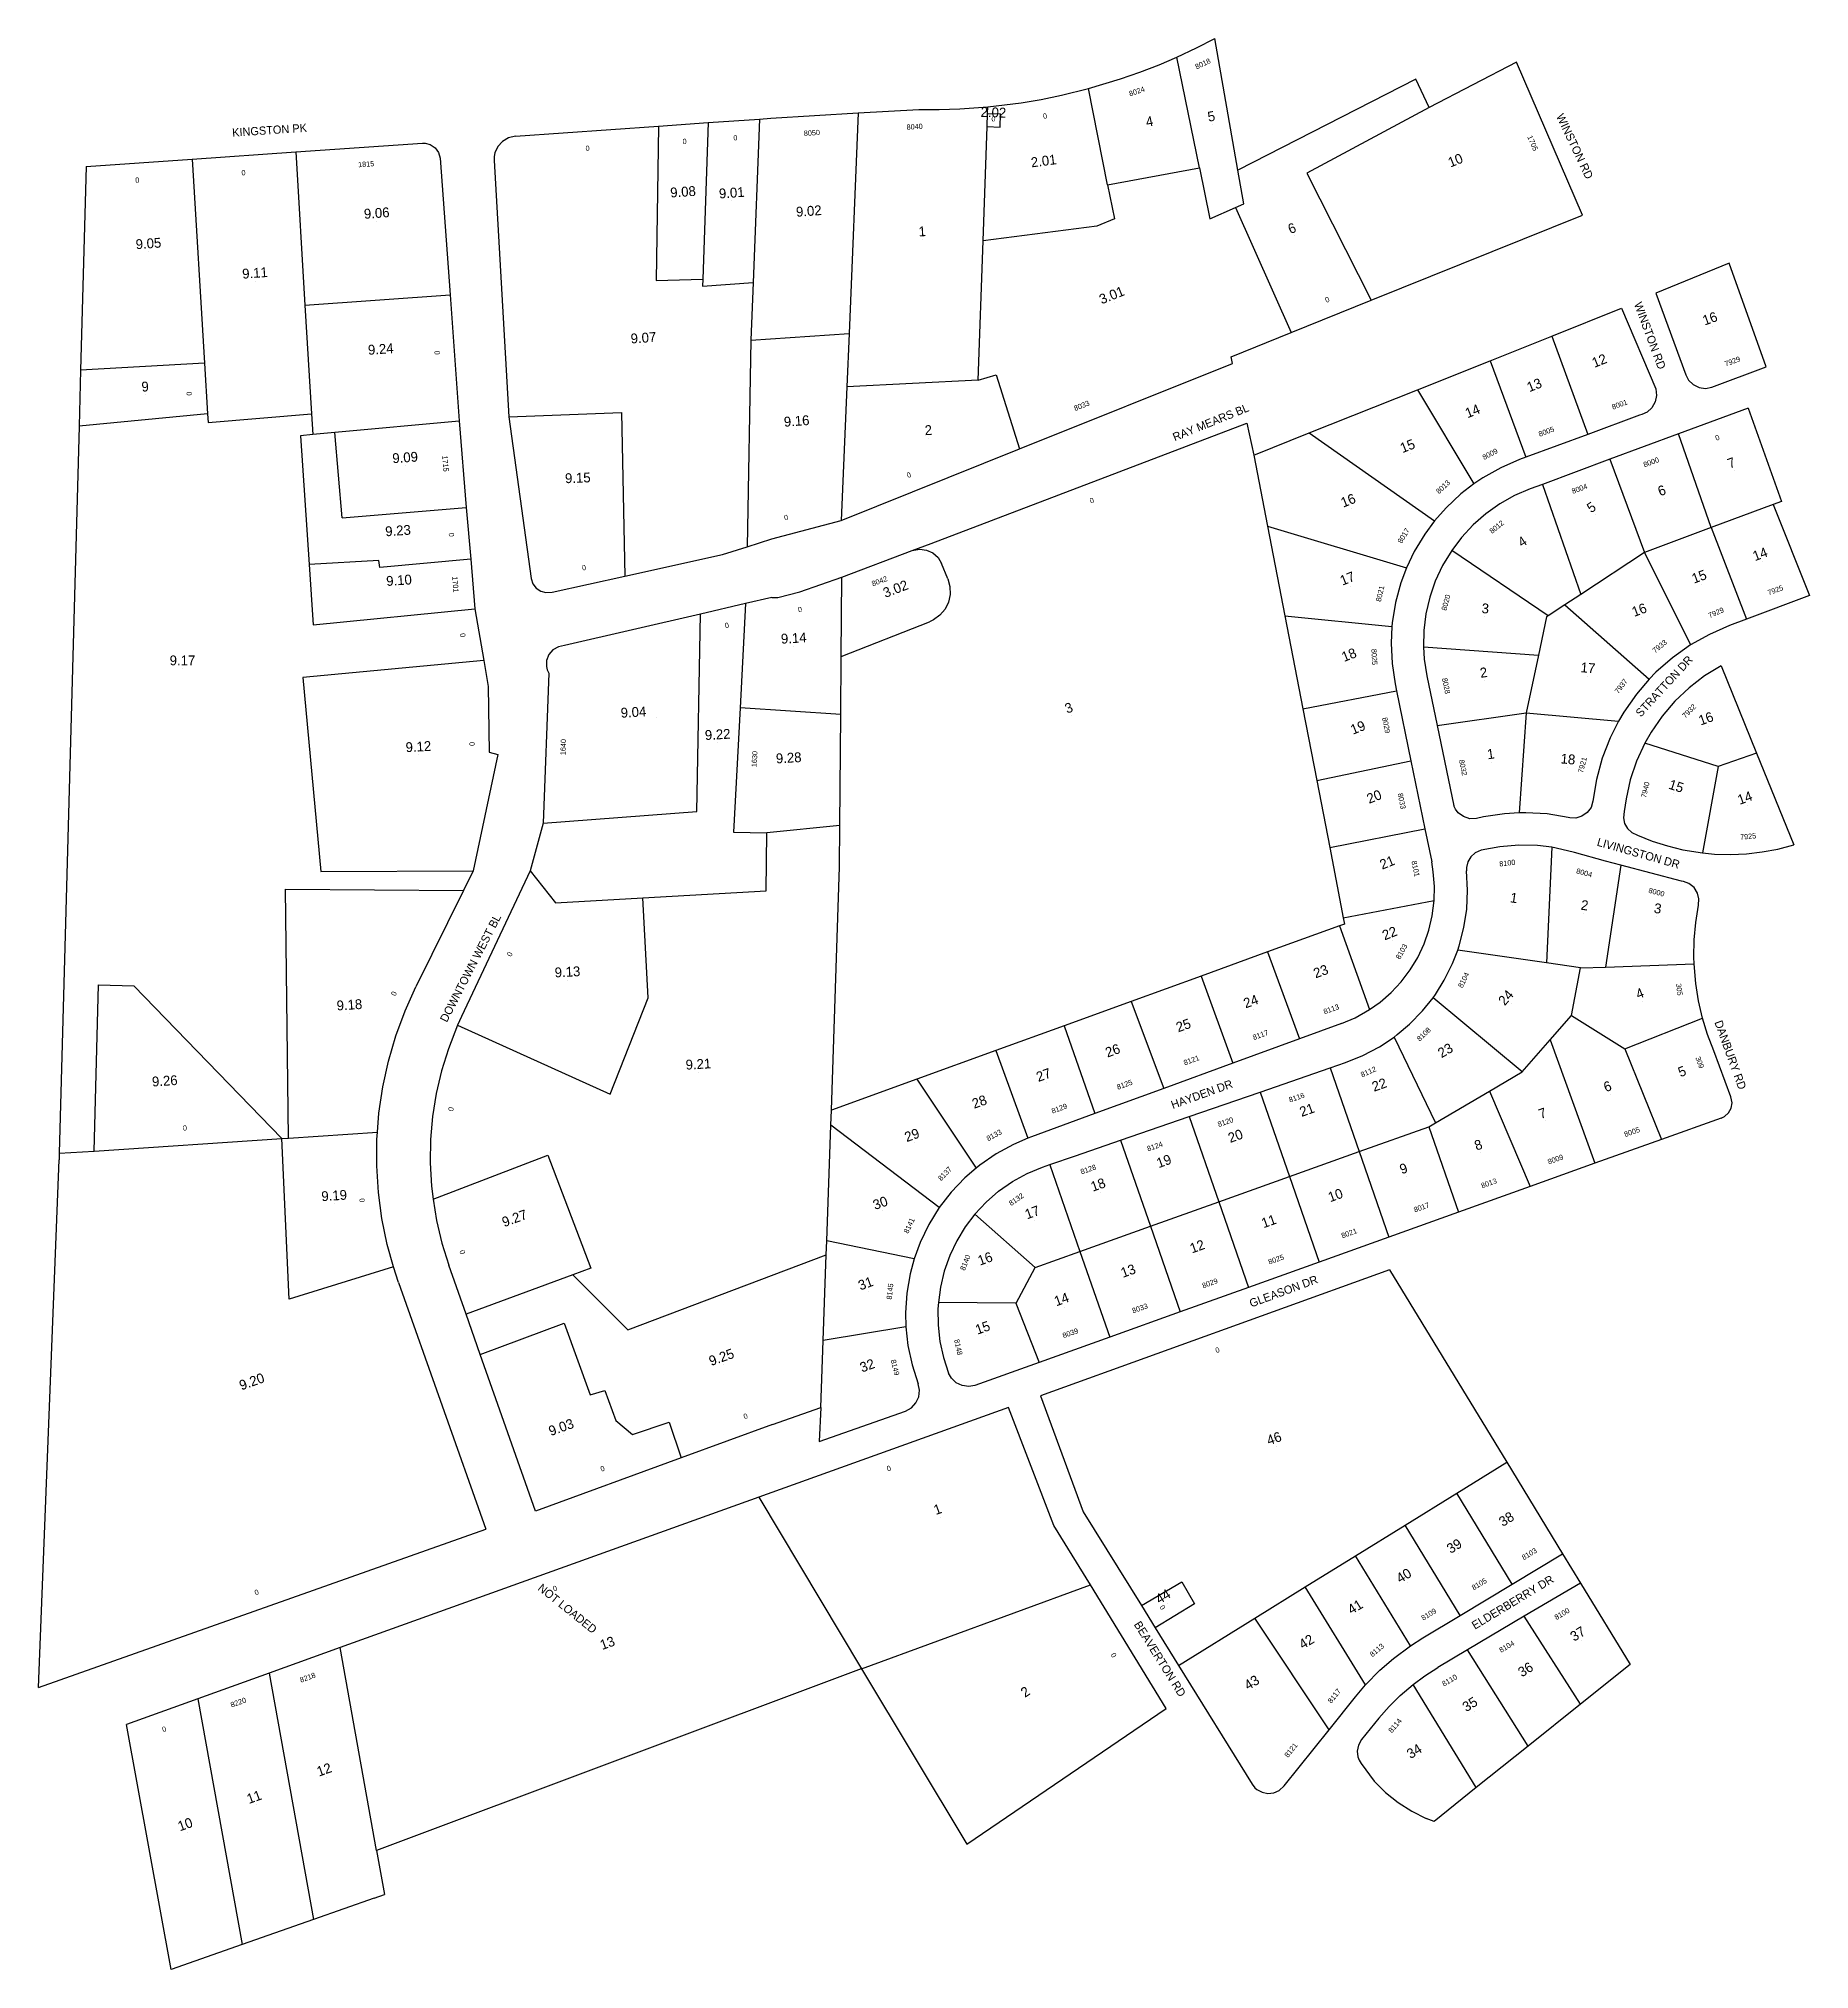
# Model space of a CAD drawing. Extents: x 8607 to 9493, y 1968 to 2934.
import ezdxf

# ---------------------------------------------------------------- set-up
doc = ezdxf.new("R2010")
doc.units = 0
for name, color, linetype in [('Addresses', 7, 'Continuous'), ('Lot Lines', 7, 'Continuous'), ('Markers', 7, 'Continuous'), ('Plot Numbers', 7, 'Continuous'), ('Street Names', 7, 'Continuous')]:
    doc.layers.add(name, color=color, linetype=linetype)

msp = doc.modelspace()

# ---------------------------------------------------------------- linework, layer by layer
at = {"layer": 'Lot Lines'}
for p, q in [((9206.93, 2867.81), (9195.3, 2933.55)), ((9187.73, 2868.97), (9176.41, 2924.31)), ((9346.23, 2921.78), (9302.56, 2899.12)), ((9379.21, 2845.21), (9346.23, 2921.78)), ((9141.71, 2860.35), (9132.13, 2908.58)), ((9295.9, 2913.27), (9206.93, 2867.81)), ((9302.56, 2899.12), (9295.9, 2913.27)), ((9016.89, 2896.34), (9047.29, 2898.15)), ((9081.66, 2896.15), (9081.78, 2899.46)), ((9302.56, 2899.12), (9241.37, 2866.25)), ((8845.49, 2884.68), (8917.03, 2889.75)), ((8917.03, 2889.75), (8915.89, 2812.6)), ((8917.03, 2889.75), (8941.87, 2891.51)), ((8941.87, 2891.51), (8939.22, 2813.26)), ((8941.87, 2891.51), (8967.58, 2893.33)), ((8967.58, 2893.33), (8964.42, 2811.58)), ((8967.58, 2893.33), (8973.28, 2893.74)), ((8973.28, 2893.74), (9016.89, 2896.34)), ((9016.89, 2896.34), (9012.36, 2786.11)), ((9079.42, 2832.39), (9081.43, 2889.54)), ((9081.43, 2889.54), (9081.66, 2896.15)), ((9081.43, 2889.54), (9087.99, 2889.31)), ((9081.66, 2896.15), (9088.22, 2895.92)), ((9087.99, 2889.31), (9088.22, 2895.92)), ((8735.61, 2876.84), (8799.04, 2881.27)), ((8630.78, 2869.53), (8628, 2767.74)), ((8630.78, 2869.53), (8683.8, 2873.23)), ((8683.8, 2873.23), (8735.61, 2876.84)), ((8683.8, 2873.23), (8689.92, 2771.27)), ((8735.61, 2876.84), (8740.21, 2800.21)), ((8807.79, 2873.68), (8812.77, 2805.31)), ((8834.84, 2872.57), (8842.23, 2744.35)), ((9141.71, 2860.35), (9187.73, 2868.97)), ((9187.73, 2868.97), (9192.93, 2843.42)), ((9141.71, 2860.35), (9145.19, 2843.34)), ((9209.93, 2850.89), (9206.93, 2867.81)), ((9241.37, 2866.25), (9273.6, 2802.63)), ((9205.62, 2849), (9209.93, 2850.89)), ((9136.33, 2839.76), (9079.42, 2832.39)), ((9145.19, 2843.34), (9136.33, 2839.76)), ((9192.93, 2843.42), (9205.62, 2849)), ((9205.62, 2849), (9233.54, 2786.49)), ((9273.6, 2802.63), (9379.21, 2845.21)), ((9076.97, 2762.71), (9079.42, 2832.39)), ((9452.71, 2821.29), (9415.89, 2806.28)), ((9471.19, 2769.34), (9452.71, 2821.29)), ((8915.89, 2812.6), (8939.22, 2813.26)), ((8939.22, 2813.26), (8939.1, 2809.63)), ((8939.1, 2809.63), (8964.42, 2811.58)), ((8964.42, 2811.58), (8963.31, 2782.73)), ((8740.21, 2800.21), (8812.77, 2805.31)), ((8812.77, 2805.31), (8817.37, 2742.32)), ((9233.54, 2786.49), (9273.6, 2802.63)), ((9415.89, 2806.28), (9431.02, 2765.31)), ((8740.21, 2800.21), (8743.47, 2745.86)), ((9363.97, 2784.76), (9398.76, 2798.65)), ((9398.76, 2798.65), (9415.96, 2758.36)), ((8963.31, 2782.73), (8961.41, 2679.34)), ((8963.31, 2782.73), (9012.36, 2786.11)), ((9012.36, 2786.11), (9011.26, 2759.3)), ((9203.48, 2774.37), (9233.54, 2786.49)), ((9333.06, 2772.41), (9363.97, 2784.76)), ((9363.97, 2784.76), (9381.96, 2735.58)), ((9204.27, 2771.05), (9203.48, 2774.37)), ((9296.73, 2757.9), (9333.06, 2772.41)), ((9333.06, 2772.41), (9350.89, 2724.09)), ((8628, 2767.74), (8627.23, 2739.76)), ((8689.92, 2771.27), (8628, 2767.74)), ((8689.92, 2771.27), (8691.44, 2745.93)), ((9076.97, 2762.71), (9011.26, 2759.3)), ((9076.97, 2762.71), (9085.92, 2765.43)), ((9085.92, 2765.43), (9097.7, 2728.32)), ((9097.7, 2728.32), (9204.27, 2771.05)), ((9443.96, 2759.17), (9471.19, 2769.34)), ((9011.26, 2759.3), (9008.51, 2692.55)), ((9242.62, 2736.29), (9296.73, 2757.9)), ((9296.73, 2757.9), (9324.96, 2710.87)), ((8691.44, 2745.93), (8627.23, 2739.76)), ((8691.44, 2745.93), (8691.71, 2741.43)), ((8691.71, 2741.43), (8743.47, 2745.86)), ((8743.47, 2745.86), (8744.1, 2735.43)), ((8842.23, 2744.35), (8898.57, 2746.45)), ((8842.23, 2744.35), (8853.3, 2663.43)), ((8898.57, 2746.45), (8900.23, 2664.71)), ((9407.78, 2745.14), (9381.96, 2735.58)), ((9462.13, 2748.75), (9427.34, 2735.85)), ((9462.13, 2748.75), (9478.79, 2702.04)), ((8627.23, 2739.76), (8617.3, 2375.93)), ((8744.1, 2735.43), (8738.02, 2734.88)), ((8738.02, 2734.88), (8742.35, 2670.5)), ((8755.12, 2736.43), (8744.1, 2735.43)), ((8817.37, 2742.23), (8755.12, 2736.43)), ((8758.76, 2693.83), (8755.12, 2736.43)), ((8817.37, 2742.32), (8817.37, 2742.23)), ((8817.37, 2742.32), (8820.83, 2698.98)), ((9053.5, 2680.97), (9211.36, 2741.2)), ((9211.36, 2741.2), (9214.92, 2725.22)), ((9214.92, 2725.22), (9242.62, 2736.29)), ((9242.62, 2736.29), (9305.21, 2692.25)), ((9381.96, 2735.58), (9350.89, 2724.09)), ((9427.34, 2735.85), (9392.95, 2723.09)), ((9443.65, 2688.96), (9427.34, 2735.85)), ((9008.51, 2692.55), (9097.7, 2728.32)), ((9214.92, 2725.22), (9221.78, 2689.63)), ((9350.89, 2724.09), (9347.77, 2722.93)), ((9392.95, 2723.09), (9359.2, 2710.57)), ((9392.95, 2723.09), (9410.31, 2676.55)), ((9359.2, 2710.57), (9353.14, 2708.32)), ((9359.2, 2710.57), (9378.37, 2655.55)), ((8758.76, 2693.83), (8820.84, 2698.96)), ((8820.83, 2698.98), (8820.84, 2698.96)), ((8820.84, 2698.96), (8823.15, 2673.2)), ((9474.66, 2700.5), (9443.65, 2688.96)), ((9478.79, 2702.04), (9474.66, 2700.5)), ((9474.66, 2700.5), (9492.76, 2654.94)), ((8973.75, 2683.24), (9008.51, 2692.55)), ((9221.78, 2689.63), (9230.44, 2644.77)), ((9221.78, 2689.63), (9291.22, 2668.78)), ((9443.65, 2688.96), (9410.31, 2676.55)), ((9443.65, 2688.96), (9461.23, 2643.08)), ((8900.23, 2664.71), (8949, 2675.41)), ((8949, 2675.41), (8961.41, 2679.34)), ((8961.41, 2679.34), (8973.75, 2683.24)), ((9008.71, 2664.16), (9044.01, 2677.41)), ((9044.01, 2677.41), (9053.5, 2680.97)), ((9362.1, 2644.86), (9313.83, 2677.52)), ((9410.31, 2676.55), (9378.37, 2655.55)), ((9410.31, 2676.55), (9433.37, 2630.24)), ((8777.21, 2672.49), (8742.35, 2670.5)), ((8742.35, 2670.5), (8744.37, 2640.38)), ((8777.6, 2668.92), (8777.21, 2672.49)), ((8823.15, 2673.2), (8777.6, 2668.92)), ((8823.15, 2673.2), (8823.15, 2673.18)), ((8823.15, 2673.18), (8825.24, 2648.24)), ((9061.82, 2663.29), (9058.67, 2670.99)), ((8863.81, 2656.71), (8900.23, 2664.71)), ((8976.82, 2653.95), (8987.73, 2656.77)), ((8987.73, 2656.77), (9008.71, 2664.16)), ((9008.43, 2624.4), (9008.71, 2664.16)), ((8744.37, 2640.38), (8825.24, 2648.24)), ((8825.24, 2648.24), (8829.64, 2622.49)), ((8960.53, 2650.93), (8938.04, 2645.7)), ((8960.53, 2650.93), (8957.84, 2598.77)), ((8973.69, 2653.98), (8960.53, 2650.93)), ((8973.69, 2653.98), (8976.82, 2653.95)), ((9370.35, 2650.28), (9362.1, 2644.86)), ((9378.37, 2655.55), (9370.35, 2650.28)), ((9370.35, 2650.28), (9412.67, 2613.13)), ((9492.76, 2654.94), (9461.23, 2643.08)), ((8938.04, 2645.7), (8870.07, 2629.9)), ((8936.28, 2546.85), (8938.04, 2645.7)), ((9008.43, 2624.4), (9052.65, 2641.83)), ((9230.44, 2644.77), (9283.92, 2639.4)), ((9230.44, 2644.77), (9239.4, 2598.32)), ((9361.32, 2644.34), (9357.23, 2625.14)), ((9362.1, 2644.86), (9361.32, 2644.34)), ((9461.23, 2643.08), (9452.82, 2639.91)), ((9299.68, 2629.3), (9357.23, 2625.14)), ((8829.64, 2622.49), (8739.08, 2614.01)), ((8829.64, 2622.49), (8831.85, 2609.52)), ((9008.22, 2595.42), (9008.43, 2624.4)), ((9357.23, 2625.14), (9351.06, 2596.2)), ((9448.62, 2619.86), (9466.36, 2576.18)), ((8739.08, 2614.01), (8748.07, 2516.95)), ((8831.85, 2609.52), (8832.41, 2576.66)), ((8862.2, 2616.15), (8859.4, 2541.16)), ((9285.52, 2610.83), (9286.26, 2607.25)), ((9301.35, 2614.78), (9306.5, 2589.91)), ((8957.84, 2598.77), (8954.63, 2536.59)), ((9008.22, 2595.42), (8957.84, 2598.77)), ((9239.4, 2598.32), (9286.26, 2607.25)), ((9239.4, 2598.32), (9246.31, 2562.47)), ((9286.26, 2607.25), (9293.44, 2572.23)), ((9007.83, 2539.88), (9008.22, 2595.42)), ((9306.5, 2589.91), (9351.06, 2596.2)), ((9306.5, 2589.91), (9314.84, 2549.69)), ((9351.06, 2596.2), (9347.57, 2546.29)), ((9351.06, 2596.2), (9397.35, 2592.18)), ((9447.15, 2569.36), (9410.45, 2581.07)), ((8836.67, 2575.47), (8824.27, 2517.19)), ((8832.41, 2576.66), (8836.67, 2575.47)), ((9246.31, 2562.47), (9293.44, 2572.23)), ((9293.44, 2572.23), (9300.42, 2538.23)), ((9447.15, 2569.36), (9439.26, 2526.2)), ((9466.36, 2576.18), (9447.15, 2569.36)), ((9466.36, 2576.18), (9484.97, 2530.26)), ((9246.31, 2562.47), (9252.8, 2528.87)), ((8859.4, 2541.16), (8852.86, 2517.3)), ((8859.4, 2541.16), (8936.28, 2546.85)), ((8954.63, 2536.59), (8971.24, 2536.31)), ((8970.94, 2507.22), (8971.24, 2536.31)), ((9007.83, 2539.88), (8971.24, 2536.31)), ((9007.68, 2519.18), (9007.83, 2539.88)), ((9252.8, 2528.87), (9300.42, 2538.23)), ((9300.42, 2538.23), (9303.82, 2521.67)), ((9252.8, 2528.87), (9259.57, 2493.78)), ((9363.99, 2529), (9361.23, 2471.14)), ((9390.78, 2522.13), (9375.33, 2526.44)), ((9390.78, 2522.13), (9390.78, 2522.13)), ((9398.45, 2520.11), (9390.78, 2522.13)), ((8748.07, 2516.95), (8824.27, 2517.19)), ((8852.86, 2517.3), (8818.51, 2444.36)), ((8824.27, 2517.19), (8819.46, 2507.44)), ((8852.86, 2517.3), (8865.51, 2501.23)), ((9003.56, 2397.46), (9007.68, 2519.18)), ((9398.45, 2520.11), (9390.7, 2469.12)), ((9428.8, 2512.12), (9398.45, 2520.11)), ((8732.05, 2383.5), (8730.53, 2508)), ((8730.53, 2508), (8819.46, 2507.44)), ((8819.46, 2507.44), (8795.7, 2459.25)), ((8865.51, 2501.23), (8909.28, 2503.71)), ((8909.28, 2503.71), (8970.94, 2507.22)), ((8911.86, 2453.74), (8909.28, 2503.71)), ((9259.57, 2493.78), (9305.09, 2502.42)), ((9259.57, 2493.78), (9260.17, 2490.64)), ((9257.71, 2489.74), (9221.78, 2476.69)), ((9260.17, 2490.64), (9257.71, 2489.74)), ((9257.71, 2489.74), (9272.78, 2447.85)), ((9221.78, 2476.69), (9188.46, 2464.6)), ((9221.78, 2476.69), (9237.74, 2433.19)), ((9361.23, 2471.14), (9316.84, 2477.51)), ((9188.46, 2464.6), (9153.51, 2451.91)), ((9188.46, 2464.6), (9204.29, 2420.96)), ((9378.35, 2468.69), (9361.23, 2471.14)), ((9373.75, 2444.81), (9378.35, 2468.69)), ((9378.35, 2468.69), (9390.7, 2469.12)), ((9390.7, 2469.12), (9435.12, 2470.68)), ((8634.79, 2377.08), (8636.87, 2460.21)), ((8636.87, 2460.21), (8654.59, 2459.79)), ((8654.59, 2459.79), (8728.6, 2383.27)), ((8892.89, 2405.55), (8911.86, 2453.74)), ((9349.03, 2416.66), (9304.5, 2453.77)), ((8818.51, 2444.36), (8816.55, 2440.01)), ((9153.51, 2451.91), (9119.92, 2439.71)), ((9153.51, 2451.91), (9169.91, 2408.4)), ((9363.1, 2432.69), (9373.75, 2444.81)), ((9373.75, 2444.81), (9400.42, 2428.24)), ((9400.42, 2428.24), (9439.28, 2443.59)), ((8816.55, 2440.01), (8892.89, 2405.55)), ((9119.92, 2439.71), (9085.82, 2427.33)), ((9119.92, 2439.71), (9135.4, 2395.79)), ((9258.73, 2440.86), (9237.74, 2433.19)), ((9285, 2434.1), (9305.66, 2391.13)), ((9085.82, 2427.33), (9046.24, 2412.96)), ((9085.82, 2427.33), (9101.77, 2383.48)), ((9237.74, 2433.19), (9204.29, 2420.96)), ((9349.03, 2416.66), (9363.1, 2432.69)), ((9363.1, 2432.69), (9385.52, 2370.96)), ((9400.42, 2428.24), (9418.8, 2382.89)), ((9453.55, 2404.19), (9444.89, 2427.24)), ((9204.29, 2420.96), (9169.91, 2408.4)), ((9217.99, 2406.6), (9253.05, 2418.69)), ((9253.05, 2418.69), (9260.74, 2421.34)), ((9253.05, 2418.69), (9267.62, 2376.78)), ((9332.79, 2407.1), (9349.03, 2416.66)), ((9046.24, 2412.96), (9003.56, 2397.46)), ((9046.24, 2412.96), (9075.9, 2368.58)), ((9169.91, 2408.4), (9135.4, 2395.79)), ((9182.49, 2394.35), (9217.99, 2406.6)), ((9217.99, 2406.6), (9232.69, 2364.3)), ((9305.66, 2391.13), (9332.79, 2407.1)), ((9332.79, 2407.1), (9353.11, 2359.35)), ((9003.31, 2390.03), (9003.56, 2397.46)), ((9135.4, 2395.79), (9103.67, 2384.2)), ((8732.05, 2383.5), (8776.42, 2386.43)), ((9001.22, 2332.18), (9003.31, 2390.03)), ((9057.5, 2348.75), (9003.31, 2390.03)), ((9148.2, 2382.53), (9182.49, 2394.35)), ((9182.49, 2394.35), (9197.32, 2351.66)), ((9267.62, 2376.78), (9302.38, 2389.2)), ((9302.38, 2389.2), (9305.66, 2391.13)), ((9302.38, 2389.2), (9317.22, 2346.49)), ((9448.64, 2393.58), (9418.8, 2382.89)), ((8617.3, 2375.93), (8634.79, 2377.08)), ((8634.79, 2377.08), (8728.6, 2383.27)), ((8728.6, 2383.27), (8732.05, 2383.5)), ((8728.6, 2383.27), (8728.6, 2383.27)), ((8732.25, 2302.9), (8728.6, 2383.27)), ((9103.67, 2384.2), (9101.77, 2383.48)), ((9125.62, 2374.74), (9148.2, 2382.53)), ((9148.2, 2382.53), (9163.17, 2339.45)), ((9232.69, 2364.3), (9267.62, 2376.78)), ((9267.62, 2376.78), (9282.47, 2334.04)), ((9418.8, 2382.89), (9385.52, 2370.96)), ((8606.98, 2108.65), (8617.21, 2372.65)), ((8617.3, 2375.93), (8617.21, 2372.65)), ((8804.28, 2353.07), (8861.68, 2374.99)), ((8861.68, 2374.99), (8883.29, 2318.46)), ((9109.13, 2369.02), (9112.76, 2370.28)), ((9112.76, 2370.28), (9125.62, 2374.74)), ((9112.76, 2370.28), (9112.78, 2370.21)), ((9112.78, 2370.21), (9127.86, 2326.84)), ((9385.52, 2370.96), (9353.11, 2359.35)), ((9197.32, 2351.66), (9232.69, 2364.3)), ((9232.69, 2364.3), (9247.55, 2321.53)), ((9353.11, 2359.35), (9317.22, 2346.49)), ((9163.17, 2339.45), (9197.32, 2351.66)), ((9197.32, 2351.66), (9212.2, 2308.86)), ((9075.24, 2345.43), (9075.22, 2345.41)), ((9105.46, 2318.83), (9075.24, 2345.43)), ((9127.86, 2326.84), (9163.17, 2339.45)), ((9163.17, 2339.45), (9178.05, 2296.63)), ((9317.22, 2346.49), (9282.47, 2334.04)), ((9000.97, 2325.2), (9001.22, 2332.18)), ((9045.03, 2323.22), (9001.22, 2332.18)), ((9282.47, 2334.04), (9247.55, 2321.53)), ((8784.44, 2319.09), (8732.25, 2302.9)), ((8820.83, 2295.45), (8812.19, 2319.96)), ((8883.29, 2318.46), (8874.21, 2315.12)), ((8901.71, 2287.65), (9000.97, 2325.2)), ((8999.42, 2282.32), (9000.97, 2325.2)), ((9095.99, 2300.9), (9105.46, 2318.83)), ((9105.46, 2318.83), (9127.86, 2326.84)), ((9127.86, 2326.84), (9142.76, 2283.98)), ((9247.55, 2321.53), (9212.2, 2308.86)), ((8787, 2311.26), (8830.71, 2187.96)), ((8874.21, 2315.12), (8820.83, 2295.45)), ((8874.21, 2315.12), (8901.71, 2287.65)), ((9282.72, 2317.65), (9108.11, 2254.65)), ((9212.2, 2308.86), (9178.05, 2296.63)), ((9282.72, 2317.65), (9341.39, 2221.42)), ((9095.87, 2300.9), (9057.06, 2301.37)), ((9095.87, 2300.9), (9107.4, 2271.31)), ((9095.99, 2300.9), (9095.87, 2300.9)), ((8827.93, 2275.3), (8820.83, 2295.45)), ((8827.93, 2275.3), (8869.83, 2290.92)), ((8869.83, 2290.92), (8882.95, 2255.09)), ((9040.81, 2289.19), (8999.42, 2282.32)), ((9178.05, 2296.63), (9142.76, 2283.98)), ((8998.21, 2248.71), (8999.42, 2282.32)), ((9142.76, 2283.98), (9107.42, 2271.32)), ((8855.56, 2196.85), (8827.93, 2275.3)), ((9107.4, 2271.31), (9075.38, 2259.85)), ((9107.42, 2271.32), (9107.4, 2271.31)), ((8882.95, 2255.09), (8890.23, 2257.24)), ((8890.23, 2257.24), (8895.76, 2242.24)), ((9108.11, 2254.65), (9129.55, 2196.6)), ((8895.76, 2242.24), (8904, 2235.34)), ((8904, 2235.34), (8922.37, 2241.36)), ((8922.37, 2241.36), (8928.32, 2223.52)), ((9092.18, 2248.86), (8967.21, 2203.99)), ((8974.06, 2240.28), (8998.21, 2248.71)), ((8998.21, 2248.71), (8997.36, 2231.82)), ((8997.36, 2231.82), (9040.62, 2247.01)), ((9114.78, 2189.7), (9092.18, 2248.86)), ((8974.06, 2240.28), (8928.32, 2223.52)), ((8928.32, 2223.52), (8855.56, 2196.85)), ((9316.36, 2205.93), (9341.39, 2221.42)), ((9341.39, 2221.42), (9369.33, 2175.6)), ((8967.21, 2203.99), (8757.9, 2128.66)), ((8967.21, 2203.99), (9018.63, 2118.12)), ((9290.55, 2189.96), (9316.36, 2205.93)), ((9344.16, 2160.47), (9316.36, 2205.93)), ((9129.55, 2196.6), (9158.65, 2149.66)), ((8606.98, 2108.65), (8830.71, 2187.96)), ((9133.18, 2160.02), (9114.78, 2189.7)), ((9265.66, 2174.55), (9290.55, 2189.96)), ((9318.06, 2144.78), (9290.55, 2189.96)), ((9240.53, 2159), (9265.66, 2174.55)), ((9293.25, 2129.59), (9265.66, 2174.55)), ((9344.16, 2160.47), (9369.33, 2175.6)), ((9369.33, 2175.6), (9378.27, 2160.94)), ((9018.63, 2118.12), (9133.18, 2160.02)), ((9171.06, 2098.28), (9133.18, 2160.02)), ((9158.65, 2149.66), (9178.81, 2161.61)), ((9178.81, 2161.61), (9185.16, 2150.64)), ((9215.42, 2143.45), (9240.53, 2159)), ((9270.77, 2109.98), (9240.53, 2159)), ((9318.06, 2144.78), (9344.16, 2160.47)), ((9378.27, 2160.94), (9350.16, 2144.32)), ((9378.27, 2160.94), (9403.15, 2120.14)), ((9158.65, 2149.66), (9165.49, 2138.64)), ((9185.16, 2150.64), (9165.49, 2138.64)), ((9299.46, 2133.6), (9318.06, 2144.78)), ((9350.16, 2144.32), (9321.74, 2127.51)), ((9378.32, 2100.3), (9350.16, 2144.32)), ((9165.49, 2138.64), (9177.18, 2119.78)), ((9177.18, 2119.78), (9215.42, 2143.45)), ((9252.47, 2087.5), (9215.42, 2143.45)), ((8757.9, 2128.66), (8722.34, 2115.86)), ((8776, 2027.13), (8757.9, 2128.66)), ((9321.74, 2127.51), (9306.93, 2118.75)), ((9352.15, 2079.4), (9321.74, 2127.51)), ((8722.34, 2115.86), (8686.63, 2103.01)), ((8722.34, 2115.86), (8744.5, 1992.68)), ((9018.41, 2118.04), (8776, 2027.13)), ((9018.41, 2118.04), (9018.63, 2118.12)), ((9018.63, 2118.12), (9071.22, 2030.28)), ((9177.18, 2119.78), (9213.99, 2060.41)), ((9403.15, 2120.14), (9378.32, 2100.3)), ((9326.16, 2058.64), (9294.52, 2110.21)), ((8686.63, 2103.01), (8650.96, 2090.17)), ((8686.63, 2103.01), (8708.73, 1980.14)), ((9071.22, 2030.28), (9171.06, 2098.28)), ((9252.47, 2087.5), (9265.72, 2104.07)), ((9378.32, 2100.3), (9352.15, 2079.4)), ((8673.25, 1967.7), (8650.96, 2090.17)), ((9230.04, 2059.45), (9252.47, 2087.5)), ((9277.38, 2093.29), (9268.79, 2082.7)), ((9352.15, 2079.4), (9326.16, 2058.64)), ((9268.49, 2070.68), (9274.99, 2061.81)), ((9326.16, 2058.64), (9305.01, 2041.74)), ((9305.01, 2041.74), (9301.1, 2043.26)), ((8776, 2027.13), (8779.96, 2005.12)), ((8774.82, 2003.32), (8744.5, 1992.68)), ((8774.82, 2003.32), (8779.96, 2005.12)), ((8744.5, 1992.68), (8708.73, 1980.14)), ((8708.73, 1980.14), (8673.25, 1967.7))]:
    msp.add_line(p, q, dxfattribs=at)
for points in [[(9176.41, 2924.31), (9186.17, 2928.87), (9195.3, 2933.55)], [(9132.13, 2908.58), (9148.22, 2913.37), (9157.9, 2916.76), (9167.46, 2920.48), (9176.41, 2924.31)], [(9081.78, 2899.46), (9098.4, 2901.46), (9108.52, 2903.16), (9118.57, 2905.2), (9132.13, 2908.58)], [(9047.29, 2898.15), (9057.54, 2898.11), (9067.8, 2898.43), (9081.78, 2899.46)], [(8799.04, 2881.27), (8800.35, 2881.22), (8802.83, 2880.62), (8805.31, 2878.98), (8807.04, 2876.56), (8807.79, 2873.68)], [(8845.49, 2884.68), (8842.09, 2883.91), (8839.08, 2882.16), (8836.73, 2879.58), (8835.27, 2876.41), (8834.89, 2874.51), (8834.84, 2872.57)], [(9431.02, 2765.31), (9432.35, 2762.74), (9434.65, 2760.45), (9437.55, 2759), (9440.77, 2758.56), (9443.96, 2759.17)], [(9415.96, 2758.36), (9416.33, 2755.05), (9415.65, 2751.79), (9414, 2748.9), (9411.54, 2746.67), (9409.01, 2745.48), (9407.78, 2745.14)], [(9347.77, 2722.93), (9338.39, 2718.9), (9329.48, 2713.91), (9324.96, 2710.87)], [(9324.96, 2710.87), (9318.49, 2705.87), (9311.03, 2698.89), (9305.21, 2692.25)], [(9353.14, 2708.32), (9345.32, 2704.95), (9337.89, 2700.78), (9330.93, 2695.87), (9324.52, 2690.26), (9318.73, 2684.02), (9313.83, 2677.52)], [(9305.21, 2692.25), (9300.34, 2685.67), (9295.07, 2676.92), (9291.22, 2668.78)], [(9044.01, 2677.41), (9044.83, 2677.65), (9047.77, 2678.14), (9051.19, 2677.7), (9054.33, 2676.26), (9056.9, 2673.96), (9058.67, 2670.99)], [(9313.83, 2677.52), (9309.23, 2669.9), (9305.63, 2662.18), (9302.85, 2654.13), (9300.92, 2645.83), (9299.86, 2637.38), (9299.68, 2629.3)], [(9291.22, 2668.78), (9288.4, 2661.27), (9285.73, 2651.41), (9284.09, 2641.33), (9283.92, 2639.4)], [(8853.3, 2663.43), (8854.19, 2660.85), (8855.86, 2658.68), (8858.14, 2657.16), (8860.78, 2656.46), (8863.81, 2656.71)], [(9061.82, 2663.29), (9062.86, 2659.48), (9062.96, 2655.54), (9062.12, 2651.69), (9060.39, 2648.16), (9057.86, 2645.13), (9054.68, 2642.8), (9052.65, 2641.83)], [(9283.92, 2639.4), (9283.51, 2631.13), (9283.99, 2620.93), (9285.52, 2610.83)], [(9452.82, 2639.91), (9442.76, 2635.53), (9433.37, 2630.24)], [(8870.07, 2629.9), (8866.98, 2629.37), (8864.26, 2627.82), (8862.22, 2625.44), (8861.1, 2622.52), (8861.04, 2619.39), (8861.42, 2617.86), (8862.2, 2616.15)], [(9299.68, 2629.3), (9300.06, 2623.2), (9301.35, 2614.78)], [(9433.37, 2630.24), (9424.26, 2623.79), (9416.01, 2616.55), (9412.67, 2613.13)], [(9448.62, 2619.86), (9440.31, 2614.75), (9432.57, 2608.8), (9425.49, 2602.08), (9419.14, 2594.66), (9413.6, 2586.62), (9410.45, 2581.07)], [(9412.67, 2613.13), (9406.26, 2605.65), (9399.97, 2596.66), (9397.35, 2592.18)], [(9397.35, 2592.18), (9393.1, 2583.75), (9389.14, 2573.52), (9386.26, 2562.93), (9384.48, 2552.1)], [(9410.45, 2581.07), (9406.31, 2572.09), (9403.19, 2562.84), (9401.03, 2553.32), (9400.15, 2546.87)], [(9384.48, 2552.1), (9383.54, 2549), (9381.65, 2546.38), (9379, 2544.51), (9375.9, 2543.6), (9373.01, 2543.71), (9372.03, 2543.9)], [(9326.29, 2543.37), (9322.96, 2543.32), (9319.78, 2544.34), (9317.08, 2546.3), (9315.69, 2548.04), (9314.84, 2549.69)], [(9347.57, 2546.29), (9340.27, 2545.82), (9329.75, 2544.17), (9326.29, 2543.37)], [(9372.03, 2543.9), (9361.53, 2545.69), (9350.9, 2546.33), (9347.57, 2546.29)], [(9400.15, 2546.87), (9399.77, 2543.7), (9400.35, 2540.88), (9401.77, 2538.37), (9403.89, 2536.42), (9406.81, 2535.12)], [(9406.81, 2535.12), (9414.2, 2532.14), (9421.78, 2529.68), (9429.52, 2527.78), (9439.26, 2526.2)], [(9305.09, 2502.42), (9305.24, 2509.47), (9304.64, 2516.82), (9303.82, 2521.67)], [(9328.66, 2527.54), (9325.64, 2526.23), (9323.43, 2524.27), (9321.91, 2521.74), (9321.2, 2518.87), (9321.21, 2517.31)], [(9363.99, 2529), (9356.78, 2529.86), (9347.34, 2530.08), (9337.93, 2529.3), (9328.66, 2527.54)], [(9375.33, 2526.44), (9366.14, 2528.64), (9363.99, 2529)], [(9439.26, 2526.2), (9445.31, 2525.64), (9453.28, 2525.42), (9461.24, 2525.76), (9469.16, 2526.67), (9477, 2528.15), (9484.97, 2530.26)], [(9316.84, 2477.51), (9317.59, 2479.76), (9319.94, 2488.85), (9321.34, 2498.14), (9321.77, 2507.52), (9321.21, 2517.31)], [(9437.25, 2500.04), (9437.5, 2503.29), (9436.79, 2506.14), (9435.06, 2508.9), (9432.52, 2510.94), (9429.78, 2511.93), (9428.8, 2512.12)], [(9272.78, 2447.85), (9278, 2451.55), (9283.57, 2456.39), (9288.61, 2461.77), (9293.06, 2467.65), (9296.88, 2473.96), (9300.02, 2480.64), (9302.44, 2487.6), (9304.14, 2494.78), (9305.09, 2502.42)], [(9435.12, 2470.68), (9435, 2473.97), (9435.15, 2482.71), (9435.9, 2491.41), (9437.25, 2500.04)], [(9304.5, 2453.77), (9305.66, 2455.41), (9310.14, 2462.55), (9314.31, 2470.96), (9316.84, 2477.51)], [(9439.28, 2443.59), (9437.28, 2452.28), (9435.92, 2460.91), (9435.12, 2470.68)], [(8776.42, 2386.43), (8777.22, 2396.03), (8779.14, 2409.13), (8781.96, 2422.06), (8785.68, 2434.77), (8790.26, 2447.18), (8795.7, 2459.25)], [(9285, 2434.1), (9286.64, 2435.35), (9292.75, 2440.51), (9299.3, 2447.24), (9304.5, 2453.77)], [(9258.73, 2440.86), (9265.51, 2443.74), (9272.78, 2447.85)], [(9444.89, 2427.24), (9441.78, 2435.41), (9439.28, 2443.59)], [(8816.55, 2440.01), (8811.93, 2428.24), (8808.52, 2417.14), (8805.9, 2405.82), (8804.08, 2394.35), (8803.08, 2382.78), (8802.9, 2371.17), (8803.55, 2359.58), (8804.28, 2353.07)], [(9260.74, 2421.34), (9269.45, 2424.86), (9277.74, 2429.26), (9285, 2434.1)], [(9448.64, 2393.58), (9450.28, 2394.39), (9452.29, 2396.19), (9453.61, 2398.56), (9454.08, 2401.22), (9453.55, 2404.19)], [(8784.44, 2319.09), (8781.35, 2330.29), (8778.7, 2343.26), (8776.95, 2356.38), (8776.12, 2369.6), (8776.21, 2382.83), (8776.42, 2386.43)], [(9101.77, 2383.48), (9094.59, 2380.41), (9085.92, 2375.68), (9077.78, 2370.08), (9075.9, 2368.58)], [(9075.9, 2368.58), (9070.28, 2363.66), (9063.48, 2356.51), (9057.5, 2348.75)], [(9075.24, 2345.43), (9080.9, 2351.54), (9087.21, 2357.03), (9094.07, 2361.81), (9101.4, 2365.82), (9109.13, 2369.02)], [(8804.28, 2353.07), (8806.05, 2342.34), (8808.72, 2331.04), (8812.19, 2319.96)], [(9057.5, 2348.75), (9052.28, 2340.27), (9048, 2331.37), (9045.03, 2323.22)], [(9075.22, 2345.41), (9070.5, 2339.19), (9066.23, 2332.18), (9062.71, 2324.75), (9059.99, 2317), (9058.08, 2309.02), (9057.06, 2301.37)], [(8787, 2311.26), (8784.44, 2319.09)], [(9045.03, 2323.22), (9042.99, 2315.71), (9041.31, 2305.97), (9040.65, 2296.12), (9040.81, 2289.19)], [(9057.06, 2301.37), (9056.85, 2298.14), (9056.92, 2289.92), (9057.84, 2281.76), (9059.61, 2273.74), (9062.2, 2265.95)], [(9040.81, 2289.19), (9041.83, 2279.72), (9043.89, 2270.06), (9046.95, 2260.67)], [(9040.62, 2247.01), (9043.56, 2248.6), (9045.85, 2251.04), (9047.25, 2254.08), (9047.63, 2257.4), (9046.95, 2260.67)], [(9075.38, 2259.85), (9072.28, 2259.28), (9069.01, 2259.7), (9066.03, 2261.12), (9063.64, 2263.39), (9062.2, 2265.95)], [(9270.77, 2109.98), (9277.94, 2117.31), (9284.72, 2123.24), (9293.25, 2129.59)], [(9293.25, 2129.59), (9299.46, 2133.6)], [(9294.52, 2110.21), (9300.32, 2114.52), (9306.93, 2118.75)], [(9265.72, 2104.07), (9270.77, 2109.98)], [(9277.38, 2093.29), (9282.54, 2099.19), (9288.1, 2104.72), (9294.52, 2110.21)], [(9268.79, 2082.7), (9267.17, 2079.83), (9266.59, 2076.91), (9266.92, 2073.95), (9267.48, 2072.39), (9268.49, 2070.68)], [(9213.99, 2060.41), (9215.42, 2058.6), (9216.42, 2057.74), (9219.02, 2056.33), (9221.93, 2055.76), (9224.87, 2056.08), (9227.59, 2057.26), (9230.04, 2059.45)], [(9274.99, 2061.81), (9280.75, 2056.17), (9287.07, 2051.16), (9293.87, 2046.84), (9301.1, 2043.26)]]:
    msp.add_lwpolyline(points, dxfattribs=at)
at = {"layer": 'Markers'}
for p, q in [((9084.28, 2892.6), (9084.28, 2892.6)), ((9163.35, 2888.11), (9163.35, 2888.11)), ((9194.3, 2890.65), (9194.3, 2890.65)), ((9317.11, 2868.83), (9317.11, 2868.83)), ((9110.06, 2868.31), (9110.06, 2868.31)), ((8929.43, 2852.84), (8929.43, 2852.84)), ((8953.79, 2852.34), (8953.79, 2852.34)), ((8776.19, 2842.2), (8776.19, 2842.2)), ((8992.34, 2843.21), (8992.34, 2843.21)), ((9049.18, 2833.04), (9049.18, 2833.04)), ((9235.42, 2834.85), (9235.42, 2834.85)), ((8662.02, 2826.97), (8662.02, 2826.97)), ((8715.3, 2812.24), (8715.3, 2812.24)), ((9145.08, 2801.35), (9145.08, 2801.35)), ((9444.27, 2789.68), (9444.27, 2789.68)), ((8778.21, 2774.18), (8778.21, 2774.18)), ((8909.63, 2779.78), (8909.63, 2779.78)), ((9389.09, 2768.6), (9389.09, 2768.6)), ((8660.48, 2755.42), (8660.48, 2755.42)), ((9356.56, 2756.41), (9356.56, 2756.41)), ((9325.66, 2743.39), (9325.66, 2743.39)), ((8986.27, 2738.17), (8986.27, 2738.17)), ((9052.24, 2733.61), (9052.24, 2733.61)), ((9293.13, 2725.92), (9293.13, 2725.92)), ((8790.4, 2719.91), (8790.4, 2719.91)), ((9455.14, 2717.46), (9455.14, 2717.46)), ((8876.66, 2709.74), (8876.66, 2709.74)), ((9263.47, 2698.69), (9263.47, 2698.69)), ((9385.89, 2695.66), (9385.89, 2695.66)), ((9420.3, 2703.65), (9420.3, 2703.65)), ((8786.85, 2683.35), (8786.85, 2683.35)), ((9351.31, 2678.49), (9351.31, 2678.49)), ((9469.42, 2671.82), (9469.42, 2671.82)), ((8787.34, 2658.5), (8787.34, 2658.5)), ((9263.06, 2659.65), (9263.06, 2659.65)), ((9438.93, 2660.55), (9438.93, 2660.55)), ((9036.9, 2654.46), (9036.9, 2654.46)), ((9330.31, 2644.4), (9330.31, 2644.4)), ((9408.97, 2643.9), (9408.97, 2643.9)), ((8984.74, 2629.58), (8984.74, 2629.58)), ((8678.75, 2618.42), (8678.75, 2618.42)), ((9263.88, 2621.46), (9263.88, 2621.46)), ((9330.31, 2612.38), (9330.31, 2612.38)), ((9381.55, 2614.68), (9381.55, 2614.68)), ((8915.97, 2594.19), (8915.97, 2594.19)), ((9123.7, 2594.96), (9123.7, 2594.96)), ((9442.27, 2589.58), (9442.27, 2589.58)), ((8946.68, 2581.38), (8946.68, 2581.38)), ((9268.33, 2585.07), (9268.33, 2585.07)), ((8796.99, 2575.28), (8796.99, 2575.28)), ((8982.22, 2569.7), (8982.22, 2569.7)), ((9333.89, 2571.64), (9333.89, 2571.64)), ((9371.57, 2569.07), (9371.57, 2569.07)), ((9276.45, 2550.51), (9276.45, 2550.51)), ((9424.85, 2555.76), (9424.85, 2555.76)), ((9461.73, 2549.88), (9461.73, 2549.88)), ((9282.96, 2517.59), (9282.96, 2517.59)), ((9344.34, 2499.66), (9344.34, 2499.66)), ((9379.71, 2495.99), (9379.71, 2495.99)), ((9416.3, 2494.38), (9416.3, 2494.38)), ((9284.19, 2482.21), (9284.19, 2482.21)), ((9249.63, 2463.1), (9249.63, 2463.1)), ((8871.58, 2462.61), (8871.58, 2462.61)), ((8762.52, 2446.12), (8762.52, 2446.12)), ((9214.66, 2448.07), (9214.66, 2448.07)), ((9343.93, 2451.1), (9343.93, 2451.1)), ((9409.38, 2452.09), (9409.38, 2452.09)), ((9180.9, 2436.06), (9180.9, 2436.06)), ((8937.05, 2416.46), (8937.05, 2416.46)), ((9145.55, 2423.46), (9145.55, 2423.46)), ((9312.62, 2423.84), (9312.62, 2423.84)), ((8670.16, 2408.07), (8670.16, 2408.07)), ((9110.99, 2411.27), (9110.99, 2411.27)), ((9278.88, 2406.37), (9278.88, 2406.37)), ((9393.11, 2405.55), (9393.11, 2405.55)), ((9430.51, 2413.07), (9430.51, 2413.07)), ((9078.87, 2397.84), (9078.87, 2397.84)), ((9242.69, 2393.77), (9242.69, 2393.77)), ((9360.6, 2392.13), (9360.6, 2392.13)), ((9045.13, 2381.16), (9045.13, 2381.16)), ((9206.93, 2380.76), (9206.93, 2380.76)), ((9328.48, 2376.3), (9328.48, 2376.3)), ((9171.14, 2368.15), (9171.14, 2368.15)), ((9291.08, 2364.49), (9291.08, 2364.49)), ((8754.89, 2350.73), (8754.89, 2350.73)), ((9029.27, 2347.24), (9029.27, 2347.24)), ((9138.22, 2356.37), (9138.22, 2356.37)), ((9256.93, 2351.09), (9256.93, 2351.09)), ((8846.23, 2339.55), (8846.23, 2339.55)), ((9105.3, 2342.53), (9105.3, 2342.53)), ((9223.6, 2338.08), (9223.6, 2338.08)), ((9081.71, 2319.38), (9081.71, 2319.38)), ((9187.82, 2325.47), (9187.82, 2325.47)), ((9153.26, 2313.28), (9153.26, 2313.28)), ((9021.94, 2306.96), (9021.94, 2306.96)), ((9119.93, 2299.04), (9119.93, 2299.04)), ((9080.48, 2284.82), (9080.48, 2284.82)), ((8949.74, 2270.05), (8949.74, 2270.05)), ((9022.76, 2265.93), (9022.76, 2265.93)), ((8714.81, 2257.86), (8714.81, 2257.86)), ((8869.58, 2235.03), (8869.58, 2235.03)), ((9226.28, 2229.44), (9226.28, 2229.44)), ((9057.98, 2194), (9057.98, 2194)), ((9343.27, 2189.43), (9343.27, 2189.43)), ((9317.17, 2175.95), (9317.17, 2175.95)), ((9291.95, 2161.16), (9291.95, 2161.16)), ((9171.48, 2150.73), (9171.48, 2150.73)), ((9267.6, 2145.51), (9267.6, 2145.51)), ((8892.73, 2127.09), (8892.73, 2127.09)), ((9243.24, 2128.11), (9243.24, 2128.11)), ((9378.93, 2132.03), (9378.93, 2132.03)), ((9215.84, 2107.67), (9215.84, 2107.67)), ((9352.84, 2114.2), (9352.84, 2114.2)), ((9102.76, 2103.12), (9102.76, 2103.12)), ((9325, 2096.8), (9325, 2096.8)), ((9297.17, 2073.31), (9297.17, 2073.31)), ((8751.09, 2063.77), (8751.09, 2063.77)), ((8716.06, 2050.08), (8716.06, 2050.08)), ((8681.56, 2036.38), (8681.56, 2036.38))]:
    msp.add_line(p, q, dxfattribs=at)

# ---------------------------------------------------------------- texts
at = {"layer": 'Addresses'}
for s, height, rotation, p in [('8018', 2.625, 25.14184, (9186.26, 2918.07)), ('8024', 2.625, 19.29589, (9152.94, 2904.59)), ('8050', 2.625, 3.40941, (8989.82, 2884.86)), ('8040', 2.625, 3.40916, (9041.25, 2887.94)), ('0', 2.62, 357.98482, (9083.56, 2892.15)), ('0', 2.62, 11.50184, (9109.66, 2893.35)), ('0', 2.62, 4.05275, (8880.66, 2877.32)), ('0', 2.62, 4.05257, (8929.19, 2880.75)), ('0', 2.62, 4.05284, (8954.62, 2882.57)), ('1705', 2.625, 293.30374, (9351.59, 2884.45)), ('1815', 2.625, 3.99036, (8766.89, 2869.18)), ('0', 2.62, 3.99043, (8655.41, 2861.4)), ('0', 2.62, 3.99038, (8708.55, 2865.11)), ('0', 2.62, 21.95587, (9251.14, 2801.36)), ('0', 2.62, 274.17101, (8804.94, 2777.32)), ('7929', 2.625, 20.48771, (9450.94, 2769.47)), ('0', 2.62, 273.43499, (8680.93, 2756.9)), ('8001', 2.625, 20.30711, (9394.5, 2747.89)), ('8033', 2.625, 21.85154, (9125.48, 2747.21)), ('8005', 2.625, 20.30671, (9357.88, 2734.35)), ('0', 2.62, 20.35154, (9446.25, 2732.36)), ('1715', 2.625, 274.57622, (8808.89, 2724.85)), ('8009', 2.625, 27.24613, (9330.04, 2722.72)), ('8000', 2.625, 20.35146, (9410.29, 2719.05)), ('0', 2.62, 21.85164, (9041.83, 2713.7)), ('8013', 2.625, 43.11041, (9307.47, 2705.6)), ('8004', 2.625, 20.35125, (9374.45, 2705.76)), ('0', 2.62, 14.98765, (8980.27, 2692.48)), ('0', 2.62, 20.88208, (9133.34, 2700.89)), ('0', 2.62, 275.12844, (8812.1, 2686.24)), ('8017', 2.625, 58.97321, (9288.83, 2680.76)), ('8012', 2.625, 39.19918, (9334.04, 2685.71)), ('0', 2.62, 12.3834, (8879.08, 2667.45)), ('1701', 2.625, 274.78268, (8813.87, 2664.44)), ('8042', 2.625, 20.57538, (9024.28, 2659.51)), ('8021', 2.625, 76.81813, (9278.38, 2651.65)), ('7925', 2.625, 20.62151, (9472.45, 2655)), ('0', 2.62, 14.49994, (8987.18, 2646.46)), ('8020', 2.625, 74.92039, (9311.18, 2647.23)), ('7929', 2.625, 23.53498, (9442.92, 2643.58)), ('0', 2.62, 13.08504, (8950.57, 2638.53)), ('0', 2.62, 279.69415, (8817.69, 2635.87)), ('8025', 2.625, 272.67755, (9273.68, 2628.18)), ('7933', 2.625, 39.29984, (9415.57, 2625.97)), ('8028', 2.625, 281.70605, (9308.98, 2613.44)), ('7937', 2.625, 53.09168, (9397.19, 2605.62)), ('7932', 2.625, 45.49352, (9430.72, 2593.36)), ('8029', 2.625, 281.6014, (9279, 2593.75)), ('0', 2.62, 270.98032, (8822.47, 2581.7)), ('1640', 2.625, 87.86383, (8870.53, 2575.06)), ('1630', 2.625, 87.04611, (8966.17, 2569.05)), ('8032', 2.625, 281.70589, (9317.45, 2572.57)), ('7921', 2.625, 74.76848, (9379.46, 2565.97)), ('7940', 2.625, 77.27329, (9411.08, 2553.56)), ('8033', 2.625, 281.60119, (9286.77, 2555.81)), ('7925', 2.625, 5.54967, (9458.24, 2532.74)), ('8101', 2.625, 281.60177, (9293.71, 2521.97)), ('8100', 2.625, 6.73212, (9337.82, 2519.37)), ('8004', 2.625, 344.391, (9375.92, 2516.07)), ('8000', 2.625, 345.2574, (9412.08, 2506.32)), ('0', 2.62, 64.7817, (8843.38, 2474.06)), ('8103', 2.625, 60.83347, (9287.92, 2472.69)), ('8104', 2.625, 63.61618, (9319.19, 2458.41)), ('0', 2.62, 66.73771, (8785.51, 2454.39)), ('305', 2.625, 277.97571, (9426, 2460.72)), ('8113', 2.625, 20.07221, (9250.26, 2445.44)), ('8117', 2.625, 20.07235, (9214.86, 2432.53)), ('8108', 2.625, 43.80101, (9297.84, 2431.74)), ('8121', 2.625, 20.07241, (9180.3, 2419.89)), ('309', 2.625, 290.59235, (9435.68, 2423.75)), ('8112', 2.625, 23.98303, (9269.02, 2413.88)), ('8125', 2.625, 20.07267, (9146.86, 2407.68)), ('8116', 2.625, 19.02684, (9232.87, 2401.3)), ('0', 2.62, 82.02201, (8814.38, 2396.88)), ('8129', 2.625, 20.07548, (9114.21, 2395.75)), ('0', 2.62, 3.77535, (8679.23, 2387.25)), ('8133', 2.625, 28.60157, (9082.01, 2381.91)), ('8120', 2.625, 19.02727, (9197.3, 2389.05)), ('8005', 2.625, 19.71264, (9400.67, 2384.04)), ('8124', 2.625, 19.02698, (9161.94, 2376.84)), ('8137', 2.625, 46.46361, (9058.48, 2361.91)), ('8128', 2.625, 19.02694, (9128.69, 2365.36)), ('8009', 2.625, 19.71287, (9362.4, 2370.33)), ('8013', 2.625, 19.71267, (9329.09, 2358.39)), ('0', 2.62, 276.58329, (8767.39, 2353.26)), ('8132', 2.625, 34.84955, (9093.46, 2349.51)), ('8017', 2.625, 19.71282, (9295.39, 2346.32)), ('8141', 2.625, 64.33071, (9041.89, 2335.57)), ('8021', 2.625, 19.71285, (9259.18, 2333.37)), ('0', 2.62, 288.39207, (8817.43, 2327.06)), ('8140', 2.625, 68.61594, (9070.27, 2317.04)), ('8025', 2.625, 19.71291, (9222.63, 2320.25)), ('8145', 2.625, 84.18609, (9033.73, 2302.69)), ('8029', 2.625, 19.71253, (9189.53, 2308.38)), ('8033', 2.625, 19.71306, (9154.48, 2295.82)), ('8148', 2.625, 282.42687, (9064.94, 2282.61)), ('8039', 2.625, 19.71259, (9119.74, 2283.4)), ('8149', 2.625, 284.03948, (9033.17, 2272.4)), ('0', 2.62, 19.84023, (9196.16, 2275.95)), ('0', 2.62, 20.13144, (8960.11, 2242.85)), ('0', 2.62, 20.1314, (8888.56, 2216.63)), ('0', 2.62, 19.74979, (9031.78, 2216.74)), ('8103', 2.625, 31.0151, (9349.87, 2172.32)), ('0', 2.62, 19.51844, (8715.51, 2154.77)), ('0', 2.62, 19.7949, (8864.77, 2156.69)), ('8105', 2.625, 31.01435, (9324.83, 2157.27)), ('0', 2.62, 301.79719, (9167.57, 2148.95)), ('8109', 2.625, 31.01511, (9299.59, 2142.12)), ('8100', 2.625, 30.60141, (9366.22, 2142.38)), ('0', 2.62, 301.52876, (9143.09, 2125.05)), ('8113', 2.625, 40.16797, (9274.17, 2123.8)), ('8104', 2.625, 30.60162, (9338.56, 2126)), ('8218', 2.625, 19.79511, (8738.2, 2111.11)), ('8117', 2.625, 51.35588, (9253.63, 2100.54)), ('8110', 2.625, 30.60109, (9309.98, 2109.14)), ('8220', 2.625, 19.79501, (8703.52, 2098.65)), ('0', 2.62, 19.79465, (8669.29, 2086.31)), ('8114', 2.625, 49.90502, (9283.9, 2085.74)), ('8121', 2.625, 51.35659, (9231.94, 2073.42))]:
    msp.add_text(s, height=height, rotation=rotation, dxfattribs=at).set_placement(p)
at = {"layer": 'Plot Numbers'}
for s, height, rotation, p in [('2.02', 4.921, 357.98472, (9078.11, 2894.44)), ('4', 4.92, 10.60111, (9161.3, 2889.39)), ('5', 4.92, 10.60111, (9192.25, 2891.94)), ('2.01', 4.921, 7.37976, (9103.69, 2869.12)), ('10', 4.921, 21.95604, (9313.2, 2869.03)), ('9.08', 4.921, 4.05273, (8923.11, 2854.03)), ('9.01', 4.921, 4.05273, (8947.47, 2853.54)), ('9.02', 4.921, 4.05273, (8986.02, 2844.41)), ('9.06', 4.921, 3.99039, (8769.88, 2843.4)), ('1', 4.92, 3.40931, (9047.3, 2834.56)), ('6', 4.92, 21.95604, (9233.15, 2835.71)), ('9.05', 4.921, 3.99039, (8655.71, 2828.18)), ('9.11', 4.921, 3.99039, (8708.99, 2813.44)), ('3.01', 4.921, 21.85158, (9138.72, 2800.57)), ('16', 4.921, 19.54606, (9440.38, 2790.01)), ('9.07', 4.921, 4.05273, (8903.31, 2781)), ('9.24', 4.921, 3.99039, (8771.9, 2775.37)), ('12', 4.921, 21.77245, (9385.19, 2768.81)), ('13', 4.921, 21.77245, (9352.66, 2756.63)), ('9', 4.92, 3.99039, (8658.6, 2756.92)), ('9.16', 4.921, 4.05273, (8979.94, 2739.39)), ('14', 4.921, 21.77245, (9321.76, 2743.62)), ('2', 4.92, 3.40931, (9050.36, 2735.14)), ('9.09', 4.921, 3.99039, (8784.09, 2721.13)), ('15', 4.921, 21.77245, (9289.23, 2726.15)), ('7', 4.92, 20.41359, (9452.89, 2718.4)), ('9.15', 4.921, 2.14058, (8870.39, 2711.14)), ('16', 4.921, 21.77245, (9259.55, 2698.89)), ('6', 4.92, 20.41359, (9418.07, 2704.57)), ('5', 4.92, 33.32531, (9383.5, 2696.07)), ('9.23', 4.921, 3.99039, (8780.54, 2684.56)), ('4', 4.92, 33.32531, (9348.93, 2678.89)), ('14', 4.921, 20.41346, (9465.52, 2672.11)), ('17', 4.921, 21.77245, (9259.15, 2659.87)), ('15', 4.921, 20.41346, (9435.02, 2660.87)), ('9.10', 4.921, 3.99039, (8781.03, 2659.71)), ('3.02', 4.921, 20.88208, (9030.51, 2653.75)), ('3', 4.92, 355.87149, (9328.67, 2646.17)), ('16', 4.921, 20.41346, (9405.07, 2644.22)), ('9.14', 4.921, 3.25225, (8978.45, 2630.85)), ('18', 4.921, 21.77245, (9259.97, 2621.66)), ('9.17', 4.921, 0.00015, (8672.53, 2620.06)), ('2', 4.92, 8.03444, (9328.33, 2613.76)), ('17', 4.921, 355.04113, (9378.15, 2616.64)), ('9.04', 4.921, 3.25225, (8898.28, 2593.82)), ('3', 4.92, 20.88208, (9121.46, 2595.84)), ('19', 4.921, 21.77245, (9264.42, 2585.3)), ('16', 4.921, 19.54606, (9438.38, 2589.91)), ('9.12', 4.921, 3.25225, (8790.7, 2576.57)), ('9.22', 4.921, 3.25225, (8940.4, 2582.66)), ('9.28', 4.921, 3.25225, (8975.93, 2570.97)), ('1', 4.92, 8.03444, (9331.9, 2573.02)), ('18', 4.921, 355.04113, (9368.16, 2571.01)), ('15', 4.921, 342.3098, (9421.97, 2558.41)), ('20', 4.921, 21.77245, (9272.54, 2550.72)), ('14', 4.921, 19.54606, (9457.86, 2550.22)), ('21', 4.921, 21.77245, (9279.05, 2517.79)), ('1', 4.92, 351.83768, (9342.81, 2501.54)), ('2', 4.92, 351.83768, (9378.19, 2497.86)), ('3', 4.92, 351.83768, (9414.77, 2496.25)), ('22', 4.921, 21.77245, (9280.29, 2482.41)), ('9.13', 4.921, 3.25225, (8865.28, 2463.89)), ('23', 4.921, 19.95588, (9245.74, 2463.42)), ('24', 4.921, 19.95588, (9210.76, 2448.4)), ('24', 4.921, 48.70482, (9340.36, 2449.49)), ('4', 4.92, 21.5584, (9407.12, 2452.98)), ('9.18', 4.921, 3.77535, (8756.22, 2447.35)), ('25', 4.921, 19.95588, (9177.01, 2436.4)), ('26', 4.921, 19.95588, (9141.65, 2423.8)), ('23', 4.921, 30.48473, (9308.73, 2423.44)), ('9.26', 4.921, 3.77535, (8663.85, 2409.31)), ('9.21', 4.921, 3.25225, (8930.77, 2417.76)), ('27', 4.921, 19.95588, (9107.09, 2411.59)), ('5', 4.92, 21.5584, (9428.26, 2413.96)), ('28', 4.921, 19.95588, (9074.96, 2398.18)), ('22', 4.921, 19.71278, (9275, 2406.7)), ('6', 4.92, 19.71278, (9390.89, 2406.49)), ('21', 4.921, 19.71278, (9238.8, 2394.1)), ('7', 4.92, 19.71278, (9358.38, 2393.05)), ('29', 4.921, 19.95588, (9041.23, 2381.49)), ('20', 4.921, 19.71278, (9203.03, 2381.08)), ('8', 4.92, 19.71278, (9326.26, 2377.24)), ('19', 4.921, 19.71278, (9167.25, 2368.48)), ('9', 4.92, 19.71278, (9288.85, 2365.41)), ('9.19', 4.921, 3.77535, (8748.59, 2351.95)), ('18', 4.921, 19.71278, (9134.32, 2356.69)), ('10', 4.921, 19.71278, (9253.04, 2351.44)), ('9.27', 4.921, 19.74979, (8839.83, 2338.99)), ('30', 4.921, 19.95588, (9025.38, 2347.55)), ('17', 4.921, 19.71278, (9101.41, 2342.87)), ('11', 4.921, 19.71278, (9219.71, 2338.42)), ('12', 4.921, 19.71278, (9183.92, 2325.82)), ('16', 4.921, 19.71278, (9077.82, 2319.7)), ('13', 4.921, 19.71278, (9149.37, 2313.61)), ('31', 4.921, 19.95588, (9018.04, 2307.3)), ('14', 4.921, 19.71278, (9116.03, 2299.37)), ('15', 4.921, 19.71278, (9076.58, 2285.16)), ('9.25', 4.921, 19.74979, (8943.35, 2269.49)), ('32', 4.921, 19.95588, (9018.87, 2266.25)), ('9.20', 4.921, 19.74979, (8708.41, 2257.31)), ('9.03', 4.921, 19.74979, (8863.17, 2234.46)), ('46', 4.921, 19.84023, (9222.37, 2229.76)), ('1', 4.92, 19.74979, (9055.76, 2194.95)), ('38', 4.921, 31.75581, (9339.39, 2188.97)), ('39', 4.921, 31.75581, (9313.3, 2175.49)), ('40', 4.921, 31.75581, (9288.07, 2160.69)), ('44', 4.921, 31.75581, (9167.6, 2150.26)), ('41', 4.921, 31.75581, (9263.71, 2145.05)), ('42', 4.921, 31.75581, (9239.36, 2127.65)), ('37', 4.921, 31.75581, (9375.05, 2131.57)), ('13', 4.921, 19.74979, (8888.85, 2127.43)), ('36', 4.921, 31.75581, (9348.96, 2113.73)), ('2', 4.92, 34.25967, (9100.37, 2103.49)), ('43', 4.921, 31.75581, (9211.97, 2107.22)), ('35', 4.921, 31.75581, (9321.12, 2096.33)), ('34', 4.921, 31.75581, (9293.28, 2072.85)), ('12', 4.921, 19.74979, (8747.19, 2064.09)), ('11', 4.921, 19.74979, (8712.17, 2050.41)), ('10', 4.921, 19.74979, (8677.67, 2036.73))]:
    msp.add_text(s, height=height, rotation=rotation, dxfattribs=at).set_placement(p)
at = {"layer": 'Street Names'}
for s, rotation, p in [('KINGSTON PK', 3.73701, (8703.92, 2884.5)), ('WINSTON RD', 295.33973, (9365.99, 2894.76)), ('WINSTON RD', 290.37989, (9404.94, 2800.82)), ('RAY MEARS BL', 22.07977, (9175.3, 2732.1)), ('STRATTON DR', 47.38482, (9408.42, 2593.86)), ('LIVINGSTON DR', 344.1934, (9386.19, 2529.89)), ('DOWNTOWN WEST BL', 62.77034, (8811.18, 2441.12)), ('DANBURY RD', 289.80439, (9445.2, 2441.52)), ('HAYDEN DR', 19.88629, (9174.34, 2398.05)), ('GLEASON DR', 20.24911, (9213.57, 2298.78)), ('ELDERBERRY DR', 31.13863, (9325.44, 2137.59)), ('NOT LOADED', 321.15245, (8856.35, 2157.78)), ('BEAVERTON RD', 302.04414, (9154.68, 2140.26))]:
    msp.add_text(s, height=4.101, rotation=rotation, dxfattribs=at).set_placement(p)

doc.saveas('drawing.dxf')
